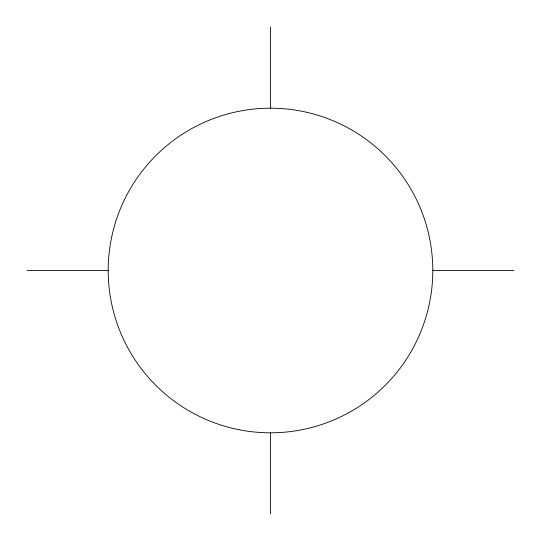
<?xml version="1.0" encoding="UTF-8"?>
<svg xmlns="http://www.w3.org/2000/svg" width="541" height="541" viewBox="0 0 541 541"><rect width="100%" height="100%" fill="white"/><g stroke="black" fill="none" stroke-linecap="round" stroke-linejoin="round"><path stroke-width="0.81" d="M27.05 270.5L108.2 270.5M432.8 270.5A162.3 162.3 0 0 1 189.35 411.059A162.3 162.3 0 0 1 189.35 129.941A162.3 162.3 0 0 1 432.8 270.5L513.95 270.5M270.5 27.05L270.5 108.2M270.5 432.8L270.5 513.95"/></g></svg>
